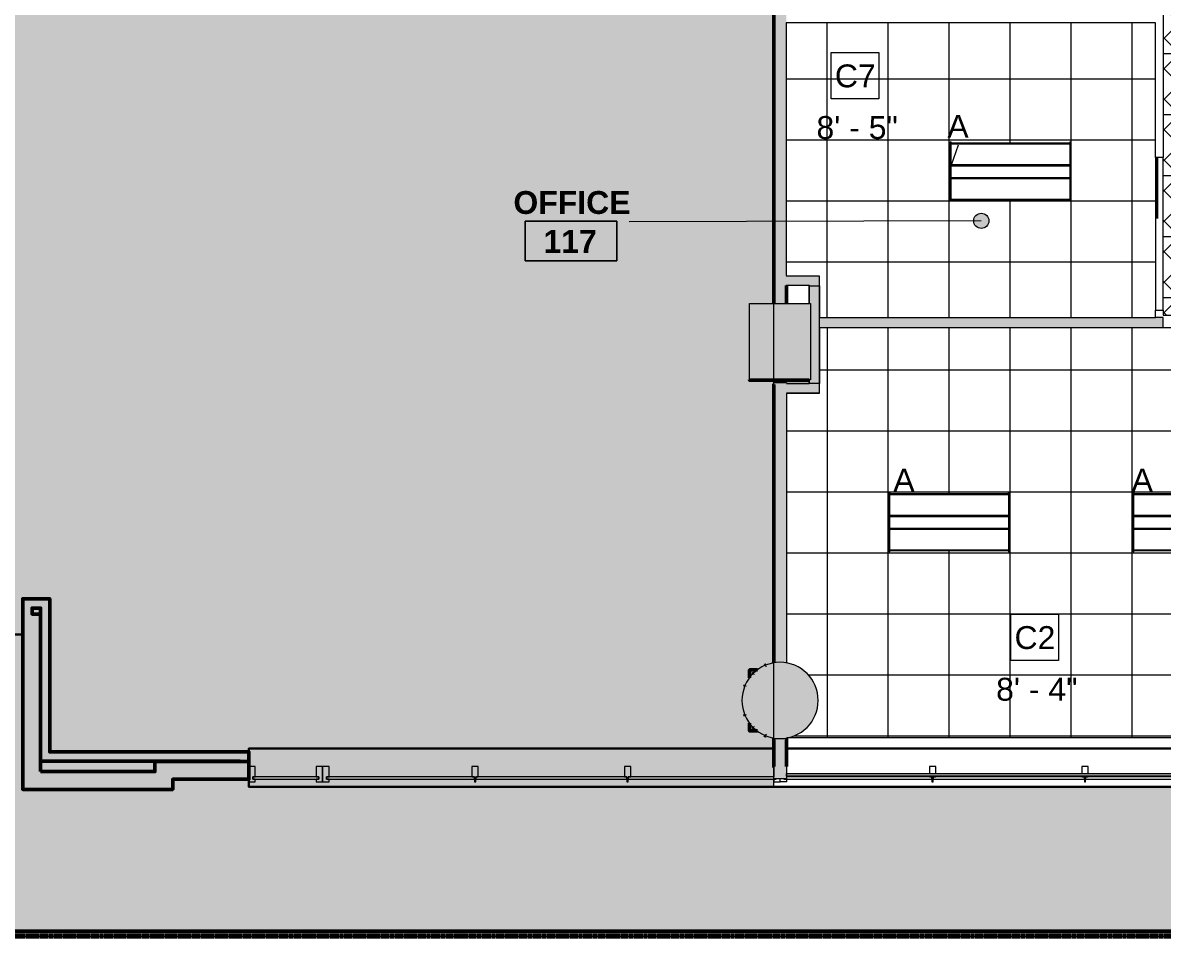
# Model space of a CAD drawing. Header units: inches. Extents: x 842 to 2283, y -56 to 1824.
# Drawn here: x 1350.4 to 1799.1, y -9.8 to 349.6 of the extents above; entities that cross this region are included whole.
import ezdxf

# ---------------------------------------------------------------- set-up
doc = ezdxf.new("R2010")
doc.units = ezdxf.units.IN
doc.header["$MEASUREMENT"] = 0
doc.linetypes.add('IMPORT-Orbis_BB$0$TI_Grid_E957150$0$PROPERTY _2_', pattern=[1.546875, 1.3125, -0.046875, 0.046875, -0.046875, 0.046875, -0.046875])
for name, color, linetype, lineweight in [('A-AREA-IDEN', 2, 'Continuous', 9), ('A-CLNG', 13, 'Continuous', 13), ('A-CLNG-IDEN', 151, 'Continuous', 9), ('A-CLNG-PATT', 13, 'Continuous', 13), ('A-DETL-GENF', 92, 'Continuous', 9), ('A-DETL-THIN', 151, 'Continuous', 9), ('A-GLAZ', 151, 'Continuous', 13), ('A-GLAZ-CURT', 52, 'Continuous', 9), ('A-WALL', 113, 'Continuous', 9), ('A-WALL-PATT', 111, 'Continuous', 13), ('E-LITE-EQPM', 33, 'Continuous', 9), ('E-LITE-EQPM-IDEN', 33, 'Continuous', 9), ('I-WALL', 2, 'Continuous', 13), ('Orbis - Background_dwg', 8, 'Continuous', 9), ('Orbis_AR$0$A-Wall-Exst', 7, 'Continuous', 9), ('Orbis_AR$0$TI_Grid_E957150$0$S-P1-COLS-CONC', 50, 'Continuous', 50), ('Orbis_AR$0$TI_Grid_E957150$0$S-P4-COLS-CONC', 50, 'Continuous', 50), ('Orbis_BB$0$A-Glaz-Assm', 10, 'Continuous', 20), ('Orbis_BB$0$A-Glaz-Assm-Glaz', 10, 'Continuous', 20), ('Orbis_BB$0$A-Wall-Exst', 7, 'Continuous', 9), ('Orbis_BB$0$TI_ARCH-02_E957150$0$A-Wall-Blow', 90, 'Continuous', 30), ('Orbis_BB$0$TI_Grid_E957150$0$C-Prop', 130, 'IMPORT-Orbis_BB$0$TI_Grid_E957150$0$PROPERTY _2_', 70), ('Orbis_BB$0$TI_Grid_E957150$0$S-02-COLS-CONC', 50, 'Continuous', 50), ('Orbis_BB$0$TI_Grid_E957150$0$S-02-COLS-CONC-PATT', 10, 'Continuous', 20), ('Orbis_BB$0$TI_Grid_E957150$0$S-04-COLS-CONC', 50, 'Continuous', 50), ('Orbis_BB$0$TI_Grid_E957150$0$S-04-COLS-CONC-PATT', 10, 'Continuous', 20), ('Orbis_BB$0$TI_Grid_E957150$0$S-05-COLS-CONC', 50, 'Continuous', 50), ('Orbis_BB$0$TI_Grid_E957150$0$S-06-COLS-CONC', 50, 'Continuous', 50), ('Orbis_BB$0$TI_Grid_E957150$0$S-07-COLS-CONC', 50, 'Continuous', 50), ('Orbis_BB$0$TI_Grid_E957150$0$S-08-COLS-CONC', 50, 'Continuous', 50), ('Orbis_BB$0$TI_Grid_E957150$0$S-08-COLS-CONC-PATT', 10, 'Continuous', 20), ('Orbis_BB$0$TI_Grid_E957150$0$S-09-COLS-CONC', 50, 'Continuous', 50), ('Orbis_BB$0$TI_Grid_E957150$0$S-P1-COLS-CONC', 50, 'Continuous', 50), ('Orbis_BB$0$TI_Grid_E957150$0$S-P1-COLS-CONC-PATT', 10, 'Continuous', 20), ('Orbis_BB$0$TI_Grid_E957150$0$S-P2-WALL-CONC', 50, 'Continuous', 50), ('Orbis_BB$0$TI_Grid_E957150$0$S-P4-COLS-CONC', 50, 'Continuous', 50), ('S-COLS', 52, 'Continuous', 13)]:
    doc.layers.add(name, color=color, linetype=linetype, lineweight=lineweight)
doc.styles.add('Arial', font='arial.ttf', dxfattribs={"height": 9})
doc.styles.add('Swis721 Lt BT', font='swissl.ttf', dxfattribs={"height": 9})
doc.styles.add('Swis721 Lt BT_B', font='', dxfattribs={"height": 9})
doc.styles.get('Swis721 Lt BT_B').set_extended_font_data('Swis721 Lt BT', bold=True)

# ---------------------------------------------------------------- blocks, each defined once
blk = doc.blocks.new('Concrete-Rectangular-Column - 24 x 30-6914152-Level XX  RCP')
at = {"layer": 'S-COLS', "lineweight": 9}
blk.add_hatch(color=7, dxfattribs=at).paths.add_polyline_path([(12, -15), (12, 15), (-12, 15), (-12, -15)], flags=0)
at = {"layer": 'S-COLS', "color": 8, "lineweight": 20}
for p, q in [((-12, 15), (12, 15)), ((-12, -15), (-12, 15)), ((12, 15), (12, -15)), ((12, -15), (-12, -15))]:
    blk.add_line(p, q, dxfattribs=at)
blk = doc.blocks.new('Concrete-Round-Column - 30_-6914671-Level XX  RCP')
at = {"layer": 'S-COLS', "lineweight": 9}
blk.add_hatch(color=7, dxfattribs=at).paths.add_polyline_path([(0, -15), (2.68, -14.75), (5.2, -14.06), (7.55, -12.95), (9.68, -11.45), (11.52, -9.61), (13.01, -7.47), (14.1, -5.1), (14.77, -2.58), (14.99, 0.09), (14.76, 2.65), (14.05, 5.22), (12.9, 7.63), (11.33, 9.8), (9.51, 11.58), (7.33, 13.07), (4.92, 14.15), (2.6, 14.77), (-0.01, 15), (-2.6, 14.77), (-5.13, 14.1), (-7.5, 12.99), (-9.64, 11.49), (-11.49, 9.64), (-12.99, 7.5), (-14.1, 5.13), (-14.77, 2.6), (-15, 0), (-14.76, -2.66), (-14.1, -5.13), (-12.99, -7.5), (-11.49, -9.64), (-9.64, -11.49), (-7.5, -12.99), (-5.13, -14.1), (-2.6, -14.77)], flags=0)
at = {"layer": 'S-COLS', "color": 8, "lineweight": 20}
for start, end in [(0, 180), (180, 0)]:
    blk.add_arc((0, 0), 15, start, end, dxfattribs=at)
blk = doc.blocks.new('Frameless opening with glazing - 24_ x 84_-7275717-Level XX  RCP')
at = {"layer": 'A-GLAZ', "lineweight": 30}
blk.add_line((-13.5, -0.875), (10.5, -0.875), dxfattribs=at)
blk = doc.blocks.new('System Panel - Glazed-7329276-Level XX  RCP')
at = {"layer": 'A-GLAZ-CURT'}
blk.add_hatch(color=7, dxfattribs=at).paths.add_polyline_path([(245.76, -0.75), (-245.76, -0.75), (-245.76, -1.75), (245.76, -1.75)], flags=0)
at = {"layer": 'A-GLAZ-CURT', "color": 8, "lineweight": 20}
for p, q in [((-245.76, -0.75), (245.76, -0.75)), ((245.76, -1.75), (-245.76, -1.75)), ((245.76, -0.75), (245.76, -1.75))]:
    blk.add_line(p, q, dxfattribs=at)
blk = doc.blocks.new('L-Recessed-Axis-Day-Acrylic - 2 x 4-V5-Level XX  RCP')
at = {"layer": 'E-LITE-EQPM'}
for p, q in [((-23.7, 11.7), (-23.34, 11.7)), ((-23.7, 11.64), (-23.7, 11.7)), ((-23.7, 11.7), (-23.7, 11.64)), ((-23.7, 11.64), (-23.7, -11.64)), ((-23.34, 11.64), (-23.34, 11.7)), ((-23.34, 11.7), (-23.34, 11.64)), ((-23.34, -11.64), (-23.34, 11.64)), ((-23.34, 11.28), (23.34, 11.28)), ((-23.34, 10.88), (23.34, 10.88)), ((23.34, 11.7), (23.7, 11.7)), ((23.34, 11.64), (23.34, 11.7)), ((23.34, 11.7), (23.34, 11.64)), ((23.34, 11.64), (23.34, -11.64)), ((23.7, 11.64), (23.7, 11.7)), ((23.7, 11.7), (23.7, 11.64)), ((23.7, -11.64), (23.7, 11.64)), ((-23.34, 2.76), (23.34, 2.76)), ((-23.34, 2.47), (23.34, 2.47)), ((-23.34, 2.43), (23.34, 2.43)), ((-23.34, 2.29), (23.34, 2.29)), ((-23.34, -2.29), (23.34, -2.29)), ((-23.34, -2.43), (23.34, -2.43)), ((-23.34, -2.47), (23.34, -2.47)), ((-23.34, -2.76), (23.34, -2.76)), ((-23.7, -11.64), (-23.7, -11.7)), ((-23.7, -11.7), (-23.7, -11.64)), ((-23.34, -11.7), (-23.7, -11.7)), ((-23.34, -10.88), (23.34, -10.88)), ((23.34, -11.28), (-23.34, -11.28)), ((-23.34, -11.64), (-23.34, -11.7)), ((-23.34, -11.7), (-23.34, -11.64)), ((23.34, -11.64), (23.34, -11.7)), ((23.34, -11.7), (23.34, -11.64)), ((23.7, -11.7), (23.34, -11.7)), ((23.7, -11.64), (23.7, -11.7)), ((23.7, -11.7), (23.7, -11.64))]:
    blk.add_line(p, q, dxfattribs=at)
blk = doc.blocks.new('L-Recessed-Axis-Day-Acrylic - 2 x 4-V4-Level XX  RCP')
at = {"layer": 'E-LITE-EQPM'}
for p, q in [((-23.7, 11.7), (-23.34, 11.7)), ((-23.7, 11.64), (-23.7, 11.7)), ((-23.7, 11.7), (-23.7, 11.64)), ((-23.7, 11.64), (-23.7, -11.64)), ((-23.34, 11.64), (-23.34, 11.7)), ((-23.34, 11.7), (-23.34, 11.64)), ((-23.34, -11.64), (-23.34, 11.64)), ((-23.34, 11.28), (23.34, 11.28)), ((-23.34, 10.88), (23.34, 10.88)), ((23.34, 11.7), (23.7, 11.7)), ((23.34, 11.64), (23.34, 11.7)), ((23.34, 11.7), (23.34, 11.64)), ((23.34, 11.64), (23.34, -11.64)), ((23.7, 11.64), (23.7, 11.7)), ((23.7, 11.7), (23.7, 11.64)), ((23.7, -11.64), (23.7, 11.64)), ((-23.34, 2.76), (23.34, 2.76)), ((-23.34, 2.47), (23.34, 2.47)), ((-23.34, 2.43), (23.34, 2.43)), ((-23.34, 2.29), (23.34, 2.29)), ((-23.34, -2.29), (23.34, -2.29)), ((-23.34, -2.43), (23.34, -2.43)), ((-23.34, -2.47), (23.34, -2.47)), ((-23.34, -2.76), (23.34, -2.76)), ((-23.7, -11.64), (-23.7, -11.7)), ((-23.7, -11.7), (-23.7, -11.64)), ((-23.34, -11.7), (-23.7, -11.7)), ((-23.34, -10.88), (23.34, -10.88)), ((23.34, -11.28), (-23.34, -11.28)), ((-23.34, -11.64), (-23.34, -11.7)), ((-23.34, -11.7), (-23.34, -11.64)), ((23.34, -11.64), (23.34, -11.7)), ((23.34, -11.7), (23.34, -11.64)), ((23.7, -11.7), (23.34, -11.7)), ((23.7, -11.64), (23.7, -11.7)), ((23.7, -11.7), (23.7, -11.64))]:
    blk.add_line(p, q, dxfattribs=at)
blk = doc.blocks.new('Orbis - Background_dwg_Orbis_BB-7347761-Level XX  RCP')
at = {"layer": 'Orbis_BB$0$A-Wall-Exst'}
h = blk.add_hatch(color=256, dxfattribs=at)
h.paths.add_polyline_path([(12147.66, 864.91), (12110.66, 864.91), (12110.66, 860.91), (12065.66, 860.91), (12065.66, 865.04), (12144.04, 865.04)], flags=0)
h.paths.add_polyline_path([(12117.66, 853.91), (12117.66, 857.91), (12147.66, 857.91), (12147.66, 868.66), (12069.29, 868.66), (12069.29, 928.91), (12058.66, 928.91), (12058.66, 853.91), (12110.66, 853.91)], flags=0)
at = {"layer": 'Orbis_BB$0$TI_Grid_E957150$0$S-02-COLS-CONC-PATT', "lineweight": 9}
blk.add_hatch(color=7, dxfattribs=at).paths.add_polyline_path([(12350.92, 875.05), (12350.82, 875.16), (12350.65, 875.24)], flags=0)
at = {"layer": 'Orbis_BB$0$TI_Grid_E957150$0$S-04-COLS-CONC-PATT', "lineweight": 9}
blk.add_hatch(color=7, dxfattribs=at).paths.add_polyline_path([(12342.97, 882.92), (12342.8, 883.28), (12342.8, 883.17)], flags=0)
at = {"layer": 'Orbis_BB$0$TI_Grid_E957150$0$S-08-COLS-CONC-PATT', "lineweight": 9}
blk.add_hatch(color=7, dxfattribs=at).paths.add_polyline_path([(12351.13, 875.01), (12350.87, 875.13), (12350.92, 875.05)], flags=0)
at = {"layer": 'Orbis_BB$0$TI_Grid_E957150$0$S-P1-COLS-CONC-PATT', "lineweight": 9}
blk.add_hatch(color=7, dxfattribs=at).paths.add_polyline_path([(12359.15, 1014.91), (12368.16, 1014.91), (12368.16, 1015.12), (12344.66, 1015.12), (12344.66, 1014.91), (12354.27, 1014.91)], flags=0)
h = blk.add_hatch(color=7, dxfattribs=at)
h.paths.add_polyline_path([(12347.54, 876.91), (12347.76, 876.91), (12347.02, 877.43), (12345.17, 879.28), (12344.66, 880.01), (12344.66, 876.91), (12347.32, 876.91)], flags=0)
h.paths.add_polyline_path([(12344.66, 897.83), (12345.17, 898.56), (12347.02, 900.41), (12347.74, 900.91), (12344.66, 900.91), (12344.66, 898.2)], flags=0)
at = {"layer": 'Orbis_BB$0$A-Glaz-Assm'}
for p, q in [((12359.16, 862.91), (12359.16, 860.16)), ((12417.91, 860.16), (12417.91, 862.91)), ((12477.91, 860.16), (12477.91, 862.91)), ((12359.16, 859.16), (12359.16, 858.91))]:
    blk.add_line(p, q, dxfattribs=at)
at = {"layer": 'Orbis_BB$0$A-Glaz-Assm', "flags": 128}
for points in [[(12147.66, 862.91), (12147.66, 856.91), (12150.16, 856.91), (12150.16, 857.91), (12149.16, 857.91), (12149.16, 858.91), (12150.16, 858.91), (12150.16, 862.91)], [(12176.66, 862.91), (12176.66, 856.91), (12179.16, 856.91), (12179.16, 857.91), (12178.16, 857.91), (12178.16, 858.91), (12179.16, 858.91), (12179.16, 862.91), (12176.66, 862.91), (12174.16, 862.91), (12174.16, 858.91), (12175.16, 858.91), (12175.16, 857.91), (12174.16, 857.91), (12174.16, 856.91), (12176.66, 856.91)], [(12237.91, 862.91), (12235.41, 862.91), (12235.41, 858.91), (12236.41, 858.91), (12236.41, 856.91), (12236.91, 856.91), (12236.91, 858.91), (12237.91, 858.91)], [(12297.91, 862.91), (12295.41, 862.91), (12295.41, 858.91), (12296.41, 858.91), (12296.41, 856.91), (12296.91, 856.91), (12296.91, 858.91), (12297.91, 858.91)]]:
    blk.add_lwpolyline(points, close=True, dxfattribs=at)
for points in [[(12354.27, 862.91), (12354.16, 862.91), (12354.16, 858.91), (12354.27, 858.91)], [(12417.91, 862.91), (12415.41, 862.91), (12415.41, 860.16)], [(12477.91, 862.91), (12475.41, 862.91), (12475.41, 860.16)], [(12355.16, 858.07), (12355.16, 857.91), (12354.16, 857.91), (12354.16, 856.91), (12356.66, 856.91), (12356.66, 858.07)], [(12358.16, 858.07), (12358.16, 857.91), (12359.16, 857.91), (12359.16, 856.91), (12356.66, 856.91), (12356.66, 858.07)], [(12415.41, 859.16), (12415.41, 858.91), (12416.41, 858.91), (12416.41, 856.91), (12416.91, 856.91), (12416.91, 858.91), (12417.91, 858.91), (12417.91, 859.16)], [(12475.41, 859.16), (12475.41, 858.91), (12476.41, 858.91), (12476.41, 856.91), (12476.91, 856.91), (12476.91, 858.91), (12477.91, 858.91), (12477.91, 859.16)]]:
    blk.add_lwpolyline(points, dxfattribs=at)
at = {"layer": 'Orbis_BB$0$A-Glaz-Assm-Glaz'}
blk.add_line((12416.41, 858.91), (12359.15, 858.91), dxfattribs=at)
at = {"layer": 'Orbis_BB$0$A-Glaz-Assm-Glaz', "flags": 128}
for points in [[(12175.16, 858.91), (12149.16, 858.91), (12149.16, 857.91), (12175.16, 857.91)], [(12236.41, 858.91), (12178.16, 858.91), (12178.16, 857.91), (12236.41, 857.91)], [(12296.41, 858.91), (12236.91, 858.91), (12236.91, 857.91), (12296.41, 857.91)], [(12476.41, 858.91), (12416.91, 858.91), (12416.91, 857.91), (12476.41, 857.91)], [(12535.16, 858.91), (12476.91, 858.91), (12476.91, 857.91), (12535.16, 857.91)]]:
    blk.add_lwpolyline(points, close=True, dxfattribs=at)
for points in [[(12354.27, 858.91), (12296.91, 858.91), (12296.91, 857.91), (12355.16, 857.91), (12355.16, 858.07)], [(12358.16, 858.07), (12358.16, 857.91), (12416.41, 857.91), (12416.41, 858.91)]]:
    blk.add_lwpolyline(points, dxfattribs=at)
at = {"layer": 'Orbis_BB$0$A-Wall-Exst', "color": 50, "lineweight": 50}
for p, q in [((12354.16, 903.91), (12354.27, 903.91)), ((12359.16, 862.91), (12359.16, 873.91))]:
    blk.add_line(p, q, dxfattribs=at)
at = {"layer": 'Orbis_BB$0$A-Wall-Exst', "color": 50, "lineweight": 50, "flags": 128}
blk.add_lwpolyline([(12065.66, 860.91), (12065.66, 922.91), (12062.29, 922.91), (12062.29, 925.29), (12065.66, 925.29), (12065.66, 865.04), (12144.04, 865.04), (12144.04, 864.91), (12147.66, 864.91), (12147.66, 868.66), (12069.29, 868.66), (12069.29, 928.91), (12058.66, 928.91), (12058.66, 922.91), (12058.66, 853.91), (12117.66, 853.91), (12117.66, 857.91), (12147.66, 857.91), (12147.66, 864.91), (12110.66, 864.91), (12110.66, 860.91)], close=True, dxfattribs=at)
blk.add_lwpolyline([(12354.27, 873.91), (12354.16, 873.91), (12354.16, 862.91), (12354.27, 862.91)], dxfattribs=at)
at = {"layer": 'Orbis_BB$0$TI_ARCH-02_E957150$0$A-Wall-Blow'}
blk.add_line((12359.15, 870.04), (12594.24, 870.04), dxfattribs=at)
at = {"layer": 'Orbis_BB$0$TI_ARCH-02_E957150$0$A-Wall-Blow', "flags": 128}
for points in [[(11550.5, 914.91), (12058.66, 914.91), (12058.66, 853.91), (12117.66, 853.91), (12117.66, 857.91), (12147.66, 857.91), (12147.66, 854.91), (12856.66, 854.91), (12856.66, 1027.91), (12853.66, 1027.91), (12853.66, 1028.04)], [(12147.66, 868.66), (12147.66, 870.04), (12354.27, 870.04)]]:
    blk.add_lwpolyline(points, dxfattribs=at)
at = {"layer": 'Orbis_BB$0$TI_Grid_E957150$0$C-Prop', "flags": 128}
blk.add_lwpolyline([(12850.26, 2047.16), (12794.32, 2047.16), (12793.88, 2046.62), (12888.38, 1360.4), (12888.38, 796.17), (11550.5, 796.17)], dxfattribs=at)
at = {"layer": 'Orbis_BB$0$TI_Grid_E957150$0$S-02-COLS-CONC'}
for p, q in [((12345.88, 878.57), (12346.06, 878.31)), ((12346.06, 878.31), (12346.32, 878.13))]:
    blk.add_line(p, q, dxfattribs=at)
at = {"layer": 'Orbis_BB$0$TI_Grid_E957150$0$S-02-COLS-CONC', "flags": 128}
for points in [[(12351.07, 902.8), (12350.92, 902.77), (12350.73, 902.64)], [(12346.27, 899.66), (12346.06, 899.52), (12345.91, 899.3)], [(12342.95, 894.87), (12342.8, 894.65), (12342.77, 894.49)], [(12342.77, 883.36), (12342.8, 883.17), (12342.97, 882.92)], [(12350.65, 875.24), (12350.92, 875.05), (12351.13, 875.01)]]:
    blk.add_lwpolyline(points, dxfattribs=at)
at = {"layer": 'Orbis_BB$0$TI_Grid_E957150$0$S-04-COLS-CONC', "flags": 128}
for points in [[(12350.73, 902.64), (12350.92, 902.77), (12351.07, 902.8)], [(12345.91, 899.3), (12346.06, 899.52), (12346.27, 899.66)], [(12342.77, 894.49), (12342.8, 894.65), (12342.95, 894.87)], [(12342.97, 882.92), (12342.8, 883.17), (12342.77, 883.36)], [(12346.32, 878.13), (12346.06, 878.31), (12345.88, 878.57)], [(12351.13, 875.01), (12350.92, 875.05), (12350.65, 875.24)]]:
    blk.add_lwpolyline(points, dxfattribs=at)
at = {"layer": 'Orbis_BB$0$TI_Grid_E957150$0$S-05-COLS-CONC', "flags": 128}
for points in [[(12350.73, 902.64), (12350.92, 902.77), (12351.07, 902.8)], [(12345.91, 899.3), (12346.06, 899.52), (12346.27, 899.66)], [(12342.77, 894.49), (12342.8, 894.65), (12342.95, 894.87)], [(12342.97, 882.92), (12342.8, 883.17), (12342.77, 883.36)], [(12346.32, 878.13), (12346.06, 878.31), (12345.88, 878.57)], [(12351.13, 875.01), (12350.92, 875.05), (12350.65, 875.24)]]:
    blk.add_lwpolyline(points, dxfattribs=at)
at = {"layer": 'Orbis_BB$0$TI_Grid_E957150$0$S-06-COLS-CONC', "flags": 128}
for points in [[(12350.73, 902.64), (12350.92, 902.77), (12351.07, 902.8)], [(12345.91, 899.3), (12346.06, 899.52), (12346.27, 899.66)], [(12342.77, 894.49), (12342.8, 894.65), (12342.95, 894.87)], [(12342.97, 882.92), (12342.8, 883.17), (12342.77, 883.36)], [(12346.32, 878.13), (12346.06, 878.31), (12345.88, 878.57)], [(12351.13, 875.01), (12350.92, 875.05), (12350.65, 875.24)]]:
    blk.add_lwpolyline(points, dxfattribs=at)
at = {"layer": 'Orbis_BB$0$TI_Grid_E957150$0$S-07-COLS-CONC', "flags": 128}
for points in [[(12350.73, 902.64), (12350.92, 902.77), (12351.07, 902.8)], [(12345.91, 899.3), (12346.06, 899.52), (12346.27, 899.66)], [(12342.77, 894.49), (12342.8, 894.65), (12342.95, 894.87)], [(12342.97, 882.92), (12342.8, 883.17), (12342.77, 883.36)], [(12346.32, 878.13), (12346.06, 878.31), (12345.88, 878.57)], [(12351.13, 875.01), (12350.92, 875.05), (12350.65, 875.24)]]:
    blk.add_lwpolyline(points, dxfattribs=at)
at = {"layer": 'Orbis_BB$0$TI_Grid_E957150$0$S-08-COLS-CONC', "flags": 128}
for points in [[(12350.73, 902.64), (12350.92, 902.77), (12351.07, 902.8)], [(12345.91, 899.3), (12346.06, 899.52), (12346.27, 899.66)], [(12342.77, 894.49), (12342.8, 894.65), (12342.95, 894.87)], [(12342.97, 882.92), (12342.8, 883.17), (12342.77, 883.36)], [(12346.32, 878.13), (12346.06, 878.31), (12345.88, 878.57)], [(12351.13, 875.01), (12350.92, 875.05), (12350.65, 875.24)]]:
    blk.add_lwpolyline(points, dxfattribs=at)
at = {"layer": 'Orbis_BB$0$TI_Grid_E957150$0$S-09-COLS-CONC', "flags": 128}
for points in [[(12350.73, 902.64), (12350.92, 902.77), (12351.07, 902.8)], [(12345.91, 899.3), (12346.06, 899.52), (12346.27, 899.66)], [(12342.77, 894.49), (12342.8, 894.65), (12342.95, 894.87)], [(12342.97, 882.92), (12342.8, 883.17), (12342.77, 883.36)], [(12346.32, 878.13), (12346.06, 878.31), (12345.88, 878.57)], [(12351.13, 875.01), (12350.92, 875.05), (12350.65, 875.24)]]:
    blk.add_lwpolyline(points, dxfattribs=at)
at = {"layer": 'Orbis_BB$0$TI_Grid_E957150$0$S-P1-COLS-CONC', "flags": 128}
for points in [[(12368.16, 1014.91), (12344.66, 1014.91), (12344.66, 1015.12)], [(12347.74, 900.91), (12344.66, 900.91), (12344.66, 897.83)], [(12344.66, 880.01), (12344.66, 876.91), (12347.76, 876.91)]]:
    blk.add_lwpolyline(points, dxfattribs=at)
at = {"layer": 'Orbis_BB$0$TI_Grid_E957150$0$S-P2-WALL-CONC', "flags": 128}
blk.add_lwpolyline([(12886.66, 1087.97), (12886.66, 798.17), (11550.5, 798.17)], dxfattribs=at)
at = {"layer": 'Orbis_BB$0$TI_Grid_E957150$0$S-P4-COLS-CONC', "flags": 128}
for points in [[(12344.66, 1015.12), (12344.66, 1014.91), (12368.16, 1014.91)], [(12344.66, 897.83), (12344.66, 900.91), (12347.74, 900.91)], [(12347.76, 876.91), (12344.66, 876.91), (12344.66, 880.01)]]:
    blk.add_lwpolyline(points, dxfattribs=at)
blk = doc.blocks.new('Orbis - Background_dwg-7329766-Level XX  RCP')
at = {"layer": 'Orbis_AR$0$A-Wall-Exst'}
h = blk.add_hatch(color=256, dxfattribs=at)
h.paths.add_polyline_path([(1645.87, 56.98), (1645.98, 56.98), (1645.98, 67.98), (1645.87, 67.98), (1645.87, 62.31)], flags=0)
h.paths.add_polyline_path([(1645.87, 97.98), (1645.98, 97.98), (1645.98, 207.29), (1645.87, 207.29), (1645.87, 97.98)], flags=0)
h.paths.add_polyline_path([(1645.92, 239.19), (1645.92, 593.98), (1645.87, 593.97), (1645.87, 239.19)], flags=0)
h.paths.add_polyline_path([(1650.87, 239.19), (1650.87, 246.29), (1650.8, 246.29), (1650.8, 239.19)], flags=0)
at = {"layer": 'Orbis_AR$0$A-Wall-Exst', "color": 50, "lineweight": 50}
for p, q in [((1650.87, 239.19), (1650.87, 246.29)), ((1650.87, 56.98), (1650.87, 67.98))]:
    blk.add_line(p, q, dxfattribs=at)
at = {"layer": 'Orbis_AR$0$A-Wall-Exst', "color": 50, "lineweight": 50, "flags": 128}
for points in [[(1645.87, 593.98), (1645.87, 593.48), (1645.87, 350.1), (1645.87, 248.16), (1645.87, 239.19)], [(1645.98, 207.29), (1645.87, 207.29), (1645.87, 97.98), (1645.98, 97.98)], [(1645.98, 67.98), (1645.87, 67.98), (1645.87, 56.98), (1645.98, 56.98)]]:
    blk.add_lwpolyline(points, dxfattribs=at)
at = {"layer": 'Orbis_AR$0$TI_Grid_E957150$0$S-P1-COLS-CONC', "flags": 128}
blk.add_lwpolyline([(1659.87, 208.97), (1636.37, 208.97), (1636.37, 209.19)], dxfattribs=at)
at = {"layer": 'Orbis_AR$0$TI_Grid_E957150$0$S-P4-COLS-CONC', "flags": 128}
blk.add_lwpolyline([(1636.37, 209.19), (1636.37, 208.97), (1659.87, 208.97)], dxfattribs=at)
blk.add_blockref('Orbis - Background_dwg_Orbis_BB-7347761-Level XX  RCP', (-10708.29, -805.94))
blk = doc.blocks.new('Room Tag - Room Name and Number-3379422-Level XX  RCP')
at = {"layer": 'A-AREA-IDEN'}
for p, q in [((-0.1881, -0.1636), (-0.1881, -0.0018)), ((-0.1881, -0.0018), (0.1869, -0.0018)), ((0.1869, -0.0018), (-0.1881, -0.0018)), ((-0.1881, -0.0018), (-0.1881, -0.1636)), ((0.1869, -0.0018), (0.1869, -0.1636)), ((0.1869, -0.1636), (0.1869, -0.0018)), ((0.1869, -0.1636), (-0.1881, -0.1636)), ((-0.1881, -0.1636), (0.1869, -0.1636))]:
    blk.add_line(p, q, dxfattribs=at)

msp = doc.modelspace()

# ---------------------------------------------------------------- hatches: boundary and pattern name
at = {"layer": 'A-AREA-IDEN'}
h = msp.add_hatch(color=256, dxfattribs=at)
edge = h.paths.add_edge_path(flags=0)
edge.add_arc((1727.56, 271.69), 3, 0, 360)
at = {"layer": 'A-CLNG-PATT'}
h = msp.add_hatch(dxfattribs=at)
h.set_pattern_fill('FP1_18', color=256, style=0, pattern_type=2)
h.set_pattern_definition([(270, (1817.448, 409.537), (-24, 24), []), (270, (1793.448, 409.537), (-24, 24), []), (180, (1817.448, 409.537), (3e-15, 24), []), (180, (1817.448, 385.537), (3e-15, 24), []), (225, (1817.448, 409.537), (-2e-15, 24.0006), [33.941, 0, 0, 0]), (225, (1805.448, 409.537), (-2e-15, 24.0006), [16.971, -16.971]), (225, (1817.448, 397.537), (-2e-15, 24.0006), [16.971, -16.971]), (135, (1817.448, 397.537), (2e-15, 24.0006), [16.971, -16.971]), (135, (1805.448, 385.537), (2e-15, 24.0006), [16.971, -16.971]), (135, (1817.448, 385.537), (2e-15, 24.0006), [33.941, 0, 0, 0])])
h.paths.add_polyline_path([(1830.81, 234.59), (1830.81, 289.74), (1818.16, 289.74), (1818.16, 290.1), (1818.52, 290.1), (1818.52, 336.78), (1818.16, 336.78), (1818.16, 337.14), (1830.81, 337.14), (1830.81, 457.74), (1818.16, 457.74), (1818.16, 458.1), (1818.52, 458.1), (1818.52, 504.78), (1818.16, 504.78), (1818.16, 505.14), (1830.81, 505.14), (1830.81, 594.23), (1799.09, 594.23), (1799.09, 234.59)], flags=0)
h.paths.add_polyline_path([(1827.04, 290.1), (1827.32, 290.1), (1827.32, 336.78), (1827.04, 336.78), (1827.04, 297.64)], flags=0)
h.paths.add_polyline_path([(1827.32, 458.1), (1827.32, 504.78), (1827.04, 504.78), (1827.04, 458.1)], flags=0)
h = msp.add_hatch(dxfattribs=at)
h.set_pattern_fill('FP1_5', color=256, style=0, pattern_type=2)
h.set_pattern_definition([(0, (1738.926, 303.507), (0, -24), []), (270, (1738.926, 303.507), (-24, -1e-15), [])])
h.paths.add_polyline_path([(1665.88, 233.6), (1796.09, 233.6), (1796.09, 349.6), (1650.8, 349.6), (1650.8, 250.04), (1663.75, 250.04), (1663.75, 246.16), (1663.87, 246.16), (1663.87, 233.6), (1664.6, 233.6)], flags=0)
h.paths.add_polyline_path([(1715.35, 279.43), (1715.35, 302.71), (1715.71, 302.71), (1715.71, 302.35), (1762.39, 302.35), (1762.39, 302.71), (1762.75, 302.71), (1762.75, 279.43), (1762.39, 279.43), (1762.39, 279.79), (1715.71, 279.79), (1715.71, 279.43)], flags=0)
h.paths.add_polyline_path([(1715.71, 288.31), (1762.39, 288.31), (1762.39, 288.6), (1715.71, 288.6)], flags=0)
h.paths.add_polyline_path([(1751.43, 293.54), (1762.39, 293.54), (1762.39, 293.83), (1715.71, 293.83), (1715.71, 293.54), (1730.29, 293.54)], flags=0)
h = msp.add_hatch(dxfattribs=at)
h.set_pattern_fill('FP1_6', color=256, style=0, pattern_type=2)
h.set_pattern_definition([(90, (1738.956, 141.037), (24, -1e-15), []), (0, (1738.956, 141.037), (0, -24), [])])
h.paths.add_polyline_path([(1651.03, 68.23), (1827.06, 68.23), (1827.06, 141.81), (1787.62, 141.81), (1787.62, 141.45), (1787.26, 141.45), (1787.26, 164.73), (1787.62, 164.73), (1787.62, 164.37), (1827.06, 164.37), (1827.06, 229.59), (1663.87, 229.6), (1663.87, 207.66), (1663.75, 207.66), (1663.73, 203.79), (1650.86, 203.79), (1650.86, 97.77), (1650.97, 97.76), (1653.59, 97.04), (1655.87, 95.97), (1658.01, 94.47), (1659.86, 92.63), (1661.36, 90.48), (1662.47, 88.11), (1663.14, 85.59), (1663.37, 82.98), (1663.14, 80.38), (1662.47, 77.85), (1661.36, 75.48), (1659.86, 73.34), (1658.01, 71.49), (1655.87, 69.99), (1653.5, 68.89)], flags=0)
h.paths.add_polyline_path([(1738.3, 141.45), (1738.3, 141.81), (1691.62, 141.81), (1691.62, 141.45), (1691.26, 141.45), (1691.26, 164.73), (1691.62, 164.73), (1691.62, 164.37), (1738.3, 164.37), (1738.3, 164.73), (1738.66, 164.73), (1738.66, 141.45)], flags=0)
h.paths.add_polyline_path([(1709.14, 150.33), (1738.3, 150.33), (1738.3, 150.62), (1691.62, 150.62), (1691.62, 150.33)], flags=0)
h.paths.add_polyline_path([(1812.06, 150.33), (1827.06, 150.33), (1827.06, 150.62), (1787.62, 150.62), (1787.62, 150.33), (1793.72, 150.33)], flags=0)
h.paths.add_polyline_path([(1811.11, 155.57), (1827.06, 155.57), (1827.06, 155.85), (1787.62, 155.85), (1787.62, 155.57), (1793.72, 155.57)], flags=0)
h.paths.add_polyline_path([(1721.93, 155.57), (1738.3, 155.57), (1738.3, 155.85), (1691.62, 155.85), (1691.62, 155.57), (1709.14, 155.57)], flags=0)
at = {"layer": 'A-DETL-GENF'}
h = msp.add_hatch(color=9, dxfattribs=at)
h.paths.add_polyline_path([(1891.5, -9.77), (2180.09, -9.77), (2180.09, 282.04), (2178.37, 282.04), (2178.37, 269.98), (2160.37, 269.98), (2160.37, 281.98), (2145.5, 281.98), (2145.5, 222.1), (2148.37, 222.1), (2148.37, 48.98), (1645.98, 48.98), (1645.98, 56.98), (1645.87, 56.98), (1645.87, 67.98), (1645.98, 68), (1645.98, 68.19), (1645.71, 68.23), (1643.24, 68.89), (1642.84, 69.08), (1642.63, 69.12), (1642.36, 69.3), (1640.87, 69.99), (1639.47, 70.98), (1636.37, 70.98), (1636.37, 74.07), (1635.38, 75.48), (1634.68, 76.98), (1634.51, 77.24), (1634.47, 77.43), (1634.27, 77.85), (1633.6, 80.38), (1633.38, 83.07), (1633.6, 85.59), (1634.27, 88.11), (1635.38, 90.48), (1636.37, 91.9), (1636.37, 94.98), (1639.44, 94.98), (1640.87, 95.97), (1643.24, 97.08), (1645.98, 97.77), (1645.98, 97.98), (1645.87, 97.98), (1645.87, 207.29), (1645.98, 207.29), (1645.98, 208.97), (1636.37, 208.97), (1636.37, 239.19), (1645.87, 239.19), (1645.87, 593.98), (1179.62, 593.98), (1179.62, 528.98), (842.21, 528.98), (842.21, -9.77), (1889.95, -9.77)], flags=0)
h.paths.add_polyline_path([(1439.37, 58.98), (1435.75, 59.1), (1357.37, 59.1), (1357.37, 54.98), (1402.37, 54.98), (1402.37, 58.98), (1435.75, 58.98)], flags=0)
h.paths.add_polyline_path([(1350.37, 47.98), (1350.37, 122.98), (1361, 122.98), (1361, 62.73), (1439.37, 62.73), (1439.37, 51.98), (1409.37, 51.98), (1409.37, 47.98), (1357.37, 47.98)], flags=0)
h.paths.add_polyline_path([(928.37, 67.98), (928.24, 68), (925.84, 68.21), (923.32, 68.89), (922.97, 69.05), (922.63, 69.12), (922.17, 69.42), (920.95, 69.99), (919.55, 70.98), (916.37, 70.98), (916.37, 74.18), (915.46, 75.48), (914.94, 76.59), (914.49, 77.34), (914.35, 77.85), (913.68, 80.38), (913.45, 82.58), (913.39, 83.07), (913.51, 83.68), (913.68, 85.59), (914.52, 88.72), (914.92, 89.32), (915.46, 90.48), (916.37, 91.79), (916.37, 94.98), (919.52, 94.98), (920.95, 95.97), (922.25, 96.58), (922.63, 96.83), (922.91, 96.89), (923.32, 97.08), (925.84, 97.76), (928.54, 97.98), (931.05, 97.76), (933.58, 97.08), (935.95, 95.97), (937.37, 94.98), (940.37, 94.98), (940.37, 92.01), (941.44, 90.48), (942.54, 88.11), (943.22, 85.59), (943.45, 82.98), (943.22, 80.38), (942.54, 77.85), (941.44, 75.48), (940.37, 73.96), (940.37, 70.98), (937.35, 70.98), (935.95, 69.99), (933.58, 68.89), (931.05, 68.21), (928.38, 67.98)], flags=0)
h.paths.add_polyline_path([(1288.37, 67.98), (1288.3, 67.99), (1285.77, 68.21), (1283.24, 68.89), (1282.84, 69.08), (1282.63, 69.12), (1282.36, 69.3), (1280.87, 69.99), (1279.47, 70.98), (1276.37, 70.98), (1276.37, 74.07), (1275.38, 75.48), (1274.68, 76.98), (1274.51, 77.24), (1274.47, 77.43), (1274.27, 77.85), (1273.6, 80.38), (1273.38, 83.07), (1273.6, 85.59), (1274.27, 88.11), (1275.38, 90.48), (1276.37, 91.9), (1276.37, 94.98), (1279.44, 94.98), (1280.87, 95.97), (1283.24, 97.08), (1285.77, 97.76), (1288.46, 97.98), (1290.97, 97.76), (1293.5, 97.08), (1295.87, 95.97), (1297.3, 94.98), (1300.37, 94.98), (1300.37, 91.9), (1301.36, 90.48), (1302.47, 88.11), (1303.14, 85.59), (1303.37, 82.97), (1303.14, 80.38), (1302.47, 77.85), (1302.27, 77.43), (1302.23, 77.24), (1302.06, 76.98), (1301.36, 75.48), (1300.37, 74.07), (1300.37, 70.98), (1297.27, 70.98), (1295.87, 69.99), (1294.38, 69.3), (1294.11, 69.12), (1293.9, 69.08), (1293.5, 68.89), (1290.97, 68.21), (1288.41, 67.98)], flags=0)
h.paths.add_polyline_path([(1300.37, 208.97), (1276.37, 208.97), (1276.37, 239.19), (1300.37, 239.19), (1300.37, 209.19)], flags=0)
h.paths.add_polyline_path([(940.37, 208.97), (916.37, 208.97), (916.37, 209.19), (916.15, 209.19), (916.15, 239.19), (940.15, 239.19), (940.15, 238.97), (940.37, 238.97), (940.37, 214.97)], flags=0)
h.paths.add_polyline_path([(944.18, 593.97), (935.62, 593.98), (935.62, 598.98), (937.62, 598.98), (937.62, 740.22), (867.12, 740.22), (867.12, 647.48), (844.25, 647.48), (844.25, 623.98), (893.25, 623.98), (893.25, 598.98), (895.62, 598.98), (895.62, 593.98), (888.25, 593.98), (888.25, 612.48), (844.25, 612.48), (844.25, 593.98), (942.87, 593.97)], flags=0)
h.paths.add_polyline_path([(1247.87, 596.98), (1247.87, 605.72), (1209.87, 605.72), (1209.87, 596.98)], flags=0)
h.paths.add_polyline_path([(1010.87, 596.98), (1010.87, 605.72), (972.87, 605.72), (972.87, 596.98)], flags=0)
h.paths.add_polyline_path([(1518.84, 598.98), (1636.37, 598.98), (1636.37, 626.3), (1660.37, 626.3), (1660.37, 598.98), (1669.37, 598.98), (1669.37, 946.98), (1553.37, 946.98), (1553.37, 951.98), (1513.37, 951.98), (1513.37, 946.98), (1506.37, 946.97), (1506.37, 916.97), (1496.37, 916.97), (1496.37, 736.97), (1506.37, 736.97), (1506.37, 706.97), (1497.62, 706.97), (1497.62, 598.98)], flags=0)
h.paths.add_polyline_path([(1283.12, 598.98), (1389.12, 598.98), (1389.12, 706.97), (1380.37, 706.97), (1380.37, 736.97), (1390.37, 736.97), (1390.37, 820.98), (1388.37, 820.98), (1388.37, 825.98), (1390.37, 825.98), (1390.37, 913.99), (1377.37, 913.99), (1377.37, 951.98), (1290.37, 951.98), (1290.37, 913.99), (1277.37, 913.99), (1277.37, 891.98), (1272.12, 891.98), (1272.12, 934.97), (1179.87, 934.97), (1179.87, 891.98), (1167.87, 891.98), (1167.87, 845.98), (1179.87, 845.98), (1179.87, 787.98), (1167.87, 787.98), (1167.87, 741.98), (1179.87, 741.98), (1179.87, 683.98), (1167.87, 683.98), (1167.87, 637.98), (1179.87, 637.98), (1179.87, 610.97), (1277.87, 610.97), (1277.87, 820.73), (1272.12, 820.73), (1272.12, 845.98), (1277.37, 845.98), (1277.37, 825.98), (1348.37, 825.98), (1348.37, 820.98), (1283.12, 820.98), (1283.12, 605.05)], flags=0)
h.paths.add_polyline_path([(1488.78, 599.23), (1492.37, 599.23), (1492.37, 701.72), (1394.37, 701.72), (1394.37, 599.23)], flags=0)
h.paths.add_polyline_path([(1010.87, 610.97), (1040.87, 610.97), (1040.87, 637.98), (1052.87, 637.98), (1052.87, 683.98), (1040.87, 683.98), (1040.87, 741.98), (1052.87, 741.98), (1052.87, 787.98), (1040.87, 787.98), (1040.87, 845.98), (1052.87, 845.98), (1052.87, 891.98), (1040.87, 891.98), (1040.87, 918.98), (942.87, 918.98), (942.87, 610.97), (972.87, 610.97)], flags=0)
h.paths.add_polyline_path([(844.25, 616.48), (888.25, 616.48), (888.25, 619.98), (844.25, 619.98)], flags=0)
h.paths.add_polyline_path([(842.21, 652.48), (862.12, 652.48), (862.12, 745.22), (891.62, 745.22), (891.62, 840.22), (857.37, 840.22), (857.37, 845.22), (919.37, 845.22), (919.37, 947.22), (842.21, 947.22), (842.21, 671.78)], flags=0)
h.paths.add_polyline_path([(1394.37, 706.97), (1492.37, 706.97), (1492.37, 730.73), (1394.37, 730.73)], flags=0)
h.paths.add_polyline_path([(1396.37, 735.98), (1490.37, 735.98), (1490.37, 945.98), (1488.37, 945.98), (1488.37, 951.98), (1448.37, 951.98), (1448.37, 945.98), (1396.37, 945.98), (1396.37, 736.97)], flags=0)
h.paths.add_polyline_path([(898.37, 745.22), (898.37, 840.22), (896.62, 840.22), (896.62, 745.22)], flags=0)
h.paths.add_polyline_path([(903.62, 745.47), (937.62, 745.47), (937.62, 839.97), (903.62, 839.97), (903.62, 823.79)], flags=0)
h.paths.add_polyline_path([(934.14, 845.22), (937.62, 845.22), (937.62, 924.23), (1040.87, 924.23), (1040.87, 934.97), (1010.87, 934.97), (1010.87, 949.22), (972.87, 949.22), (972.87, 934.97), (942.87, 934.97), (942.87, 949.22), (923.37, 949.22), (923.37, 845.22)], flags=0)
h.paths.add_polyline_path([(1660.37, 916.97), (1636.37, 916.97), (1636.37, 946.97), (1660.37, 946.97), (1660.37, 919.97)], flags=0)
h.paths.add_polyline_path([(1277.87, 916.99), (1287.37, 916.99), (1287.37, 948.98), (1277.87, 948.98), (1277.87, 934.97), (1277.37, 934.97), (1277.37, 916.99)], flags=0)
h.paths.add_polyline_path([(1209.87, 940.23), (1247.87, 940.23), (1247.87, 948.98), (1209.87, 948.98)], flags=0)
h.paths.add_polyline_path([(1394.37, 946.99), (1394.37, 948.98), (1380.37, 948.98), (1380.37, 946.99), (1390.37, 946.99)], flags=0)
h.paths.add_polyline_path([(1119.41, 1041.22), (1150.88, 1041.22), (1150.88, 1213.6), (932.37, 1213.6), (932.37, 1120.66), (933.12, 1120.66), (933.12, 1119.16), (931.62, 1119.16), (931.62, 1118.66), (929.12, 1118.66), (929.12, 1119.16), (927.62, 1119.16), (927.62, 1120.66), (928.37, 1120.66), (928.37, 1292.47), (913.87, 1292.47), (913.87, 1327.47), (928.54, 1327.47), (928.54, 1417.98), (928.37, 1417.98), (928.37, 1432.97), (912.37, 1432.97), (912.37, 1472.97), (928.37, 1472.97), (928.37, 1478.48), (940.37, 1478.48), (940.37, 1429.98), (1152.37, 1429.98), (1152.37, 1477.98), (1145.37, 1477.98), (1145.37, 1712.98), (940.37, 1712.98), (940.37, 1700.97), (916.37, 1700.97), (916.37, 1712.98), (842.21, 1712.98), (842.21, 1041.22), (928.37, 1041.22), (928.37, 1045.29), (927.62, 1045.29), (927.62, 1046.79), (929.12, 1046.79), (929.12, 1047.29), (931.62, 1047.29), (931.62, 1046.79), (933.12, 1046.79), (933.12, 1045.29), (932.37, 1045.29), (932.37, 1041.22), (1095.95, 1041.22)], flags=0)
h.paths.add_polyline_path([(1150.82, 1217.35), (1150.88, 1217.35), (1150.88, 1398.85), (1148.37, 1398.85), (1148.37, 1417.98), (944.25, 1417.98), (944.25, 1327.47), (944.45, 1327.47), (944.45, 1292.47), (944.25, 1292.47), (944.25, 1217.35), (1095.95, 1217.35)], flags=0)
h.paths.add_polyline_path([(932.53, 1217.35), (940.5, 1217.35), (940.5, 1292.47), (932.37, 1292.47), (932.37, 1217.35)], flags=0)
h.paths.add_polyline_path([(940.45, 1319.16), (940.45, 1324.47), (940.37, 1324.47), (940.37, 1319.16)], flags=0)
h.paths.add_polyline_path([(940.45, 1327.47), (940.5, 1327.47), (940.5, 1417.98), (932.29, 1417.98), (932.29, 1327.47)], flags=0)
h.paths.add_polyline_path([(1151.06, 1410.1), (1153.88, 1410.1), (1153.88, 1418.36), (1150.88, 1418.36), (1150.88, 1410.1)], flags=0)
h.paths.add_polyline_path([(2059.94, 1410.47), (2028.24, 1641.93), (2004.53, 1724.6), (2003.37, 1724.6), (2003.37, 1700.97), (1955.37, 1700.97), (1955.37, 1712.97), (1840.37, 1712.97), (1840.37, 1700.97), (1816.37, 1700.97), (1816.37, 1712.98), (1672.37, 1712.98), (1672.37, 1700.97), (1624.37, 1700.97), (1624.37, 1712.98), (1480.37, 1712.98), (1480.37, 1700.97), (1456.37, 1700.97), (1456.37, 1712.98), (1312.37, 1712.98), (1312.37, 1700.97), (1264.37, 1700.97), (1264.37, 1712.98), (1176.37, 1712.98), (1176.37, 1700.97), (1160.37, 1700.97), (1160.37, 1461.1), (1176.54, 1461.1), (1176.54, 1437.1), (1176.37, 1437.1), (1176.37, 1436.97), (1160.37, 1436.97), (1160.37, 1410.47), (2050.8, 1410.47)], flags=0)
h.paths.add_polyline_path([(1480.37, 1436.97), (1456.37, 1436.97), (1456.37, 1460.97), (1456.48, 1460.97), (1456.48, 1461.1), (1480.48, 1461.1), (1480.48, 1437.1), (1480.37, 1437.1)], flags=0)
h.paths.add_polyline_path([(1152.37, 1484.98), (1152.37, 1712.98), (1150.37, 1712.98), (1150.37, 1484.98), (1150.88, 1484.98)], flags=0)
h.paths.add_polyline_path([(1276.37, 1541.91), (1276.37, 1565.97), (1300.37, 1565.97), (1300.37, 1541.91)], flags=0)
h.paths.add_polyline_path([(1998.26, 1541.91), (1974.26, 1541.91), (1974.26, 1565.91), (1974.37, 1565.91), (1974.37, 1565.97), (1998.37, 1565.97), (1998.37, 1541.97), (1998.26, 1541.97)], flags=0)
h.paths.add_polyline_path([(1649.71, 1541.91), (1636.37, 1541.91), (1636.37, 1565.97), (1660.37, 1565.97), (1660.37, 1541.91)], flags=0)
at = {"layer": 'A-WALL-PATT', "lineweight": 9}
for points in [[(1650.8, 239.19), (1650.8, 593.98), (1645.92, 593.98), (1645.93, 239.19), (1646.06, 239.19)], [(1650.8, 246.29), (1660, 246.29), (1660, 250.04), (1650.8, 250.04)], [(1660.37, 207.66), (1663.75, 207.66), (1663.75, 250.04), (1660, 250.04), (1660, 245.64), (1660.1, 245.21), (1662.4, 221.53), (1660.37, 210.4), (1660.37, 209.19), (1660.15, 209.19), (1660, 208.13), (1660, 207.66)], [(1799.09, 229.6), (1799.09, 233.6), (1663.87, 233.6), (1663.87, 229.6), (1797.59, 229.6)], [(1650.86, 203.79), (1663.75, 203.79), (1663.75, 207.66), (1659.87, 207.66), (1659.87, 207.79), (1650.86, 207.79), (1650.86, 203.91)]]:
    msp.add_hatch(color=7, dxfattribs=at).paths.add_polyline_path(points, flags=0)
h = msp.add_hatch(color=7, dxfattribs=at)
h.paths.add_polyline_path([(1663.75, 207.66), (1663.87, 207.66), (1663.87, 246.16), (1663.75, 246.16), (1663.75, 228.42)], flags=0)
h.paths.add_polyline_path([(1660, 207.66), (1660, 208.35), (1660.15, 209.19), (1659.87, 209.19), (1659.87, 207.66)], flags=0)
h.paths.add_polyline_path([(1660.37, 210.4), (1662.4, 221.53), (1660.1, 245.21), (1660, 245.77), (1660, 246.16), (1659.87, 246.16), (1659.87, 239.19), (1660.37, 239.19), (1660.37, 228.42)], flags=0)
h = msp.add_hatch(color=7, dxfattribs=at)
h.paths.add_polyline_path([(1645.98, 52.13), (1650.86, 52.13), (1650.86, 68.2), (1648.37, 67.98), (1645.98, 68.19), (1645.98, 62.31)], flags=0)
h.paths.add_polyline_path([(1650.86, 97.77), (1650.86, 208.13), (1645.98, 208.13), (1645.98, 97.77), (1648.37, 97.98)], flags=0)

# ---------------------------------------------------------------- linework, layer by layer
at = {"layer": 'A-AREA-IDEN'}
msp.add_line((1727.56, 271.69), (1588.94, 271.32), dxfattribs=at)
msp.add_circle((1727.56, 271.69), 3, dxfattribs=at)
at = {"layer": 'A-CLNG'}
msp.add_line((1885.95, 68.23), (1651.03, 68.23), dxfattribs=at)
at = {"layer": 'A-CLNG-IDEN', "flags": 128}
for points in [[(1668.43, 337.97), (1687.19, 337.97), (1687.19, 319.7), (1668.43, 319.7)], [(1739.13, 116.97), (1757.89, 116.97), (1757.89, 98.7), (1739.13, 98.7)]]:
    msp.add_lwpolyline(points, close=True, dxfattribs=at)
at = {"layer": 'A-DETL-THIN'}
for p, q in [((1645.98, 48.98), (1645.98, 598.98)), ((2148.37, 48.98), (1645.98, 48.98)), ((842.21, -9.77), (2180.09, -9.77))]:
    msp.add_line(p, q, dxfattribs=at)
at = {"layer": 'A-WALL', "lineweight": 13}
msp.add_line((1799.09, 229.59), (1799.09, 233.6), dxfattribs=at)
at = {"layer": 'E-LITE-EQPM-IDEN'}
msp.add_line((1714.95, 291.07), (1718.6, 301.63), dxfattribs=at)
at = {"layer": 'I-WALL', "color": 8, "lineweight": 20}
for p, q in [((1645.92, 239.19), (1645.92, 593.98)), ((1650.8, 349.6), (1650.8, 250.16)), ((1796.09, 349.6), (1650.8, 349.6)), ((1650.8, 250.04), (1663.75, 250.04)), ((1663.75, 250.04), (1663.75, 203.79)), ((1660, 246.29), (1650.8, 246.29)), ((1650.8, 246.16), (1650.8, 239.19)), ((1659.87, 239.19), (1659.87, 246.16)), ((1659.87, 246.16), (1663.87, 246.16)), ((1660, 239.19), (1660, 246.29)), ((1663.87, 246.16), (1663.87, 233.6)), ((1663.87, 233.6), (1796.09, 233.6)), ((1799.09, 229.6), (1663.87, 229.6)), ((1663.87, 229.6), (1663.87, 207.66)), ((1645.98, 97.77), (1645.98, 208.13)), ((1645.98, 208.13), (1650.86, 208.13)), ((1650.86, 208.13), (1650.86, 207.79)), ((1650.86, 207.79), (1663.75, 207.79)), ((1650.86, 207.66), (1659.87, 207.66)), ((1659.87, 207.66), (1659.87, 209.19)), ((1660, 207.66), (1660, 209.19)), ((1663.87, 207.66), (1663.75, 207.66)), ((1663.75, 203.91), (1650.86, 203.91)), ((1650.86, 203.79), (1650.86, 97.77)), ((1663.75, 203.79), (1650.86, 203.79)), ((1645.98, 52.13), (1645.98, 68.19)), ((1650.86, 68.2), (1650.86, 52.13)), ((1650.86, 52.13), (1645.98, 52.13))]:
    msp.add_line(p, q, dxfattribs=at)
at = {"layer": 'I-WALL'}
for p, q in [((1799.09, 407.6), (1799.09, 296.6)), ((1796.09, 296.6), (1796.09, 349.6)), ((1799.09, 296.6), (1796.09, 296.6)), ((1796.09, 233.6), (1796.09, 236.6)), ((1796.09, 236.6), (1799.09, 236.6)), ((1799.09, 236.6), (1799.09, 234.59)), ((1799.09, 234.59), (1846.41, 234.59)), ((1846.41, 229.59), (1799.09, 229.59))]:
    msp.add_line(p, q, dxfattribs=at)
at = {"layer": 'I-WALL', "lineweight": 9}
for p, q in [((1796.09, 296.6), (1796.09, 236.6)), ((1799.09, 236.6), (1799.09, 296.6)), ((1799.09, 233.6), (1796.09, 233.6))]:
    msp.add_line(p, q, dxfattribs=at)

# ---------------------------------------------------------------- block references
at = {"layer": 'A-AREA-IDEN', "xscale": 95.99999999999994, "yscale": 95.99999999999994, "zscale": 95.99999999999994}
msp.add_blockref('Room Tag - Room Name and Number-3379422-Level XX  RCP', (1566.18, 271.69), dxfattribs=at)
at = {"layer": 'A-GLAZ', "rotation": 270}
msp.add_blockref('Frameless opening with glazing - 24_ x 84_-7275717-Level XX  RCP', (1797.59, 283.1), dxfattribs=at)
at = {"layer": 'A-GLAZ-CURT', "rotation": 180}
msp.add_blockref('System Panel - Glazed-7329276-Level XX  RCP', (1896.61, 52.48), dxfattribs=at)
at = {"layer": 'E-LITE-EQPM'}
for name, p in [('L-Recessed-Axis-Day-Acrylic - 2 x 4-V5-Level XX  RCP', (1739.05, 291.07)), ('L-Recessed-Axis-Day-Acrylic - 2 x 4-V4-Level XX  RCP', (1714.96, 153.09)), ('L-Recessed-Axis-Day-Acrylic - 2 x 4-V4-Level XX  RCP', (1810.96, 153.09))]:
    msp.add_blockref(name, p, dxfattribs=at)
at = {"layer": 'Orbis - Background_dwg', "color": 7}
msp.add_blockref('Orbis - Background_dwg-7329766-Level XX  RCP', (0, 0), dxfattribs=at)
at = {"layer": 'S-COLS', "lineweight": 9}
for name, p in [('Concrete-Rectangular-Column - 24 x 30-6914152-Level XX  RCP', (1648.37, 224.19)), ('Concrete-Round-Column - 30_-6914671-Level XX  RCP', (1648.37, 82.98))]:
    msp.add_blockref(name, p, dxfattribs=at)

# ---------------------------------------------------------------- texts
at = {"layer": 'A-AREA-IDEN', "char_height": 9, "attachment_point": 1, "style": 'Swis721 Lt BT_B'}
for s, insert, width in [('OFFICE', (1543.43, 283.4), 54.843), ('117', (1555.28, 268.09), 25.452)]:
    msp.add_mtext(s, dxfattribs=dict(at, insert=insert, width=width))
at = {"layer": 'A-CLNG-IDEN', "char_height": 9, "attachment_point": 1, "style": 'Swis721 Lt BT'}
for s, insert, width in [('C7', (1669.93, 333.22), 18.786), ('8\' - 5"', (1662.69, 312.89), 36.36), ('C2', (1740.63, 112.22), 18.786), ('8\' - 4"', (1733.39, 91.89), 36.36)]:
    msp.add_mtext(s, dxfattribs=dict(at, insert=insert, width=width))
at = {"layer": 'E-LITE-EQPM-IDEN', "char_height": 9, "width": 10.302, "attachment_point": 1, "style": 'Arial'}
for insert in [(1714.21, 313.39), (1692.93, 174.18), (1786.7, 174.18)]:
    msp.add_mtext('A', dxfattribs=dict(at, insert=insert))

doc.saveas('drawing.dxf')
